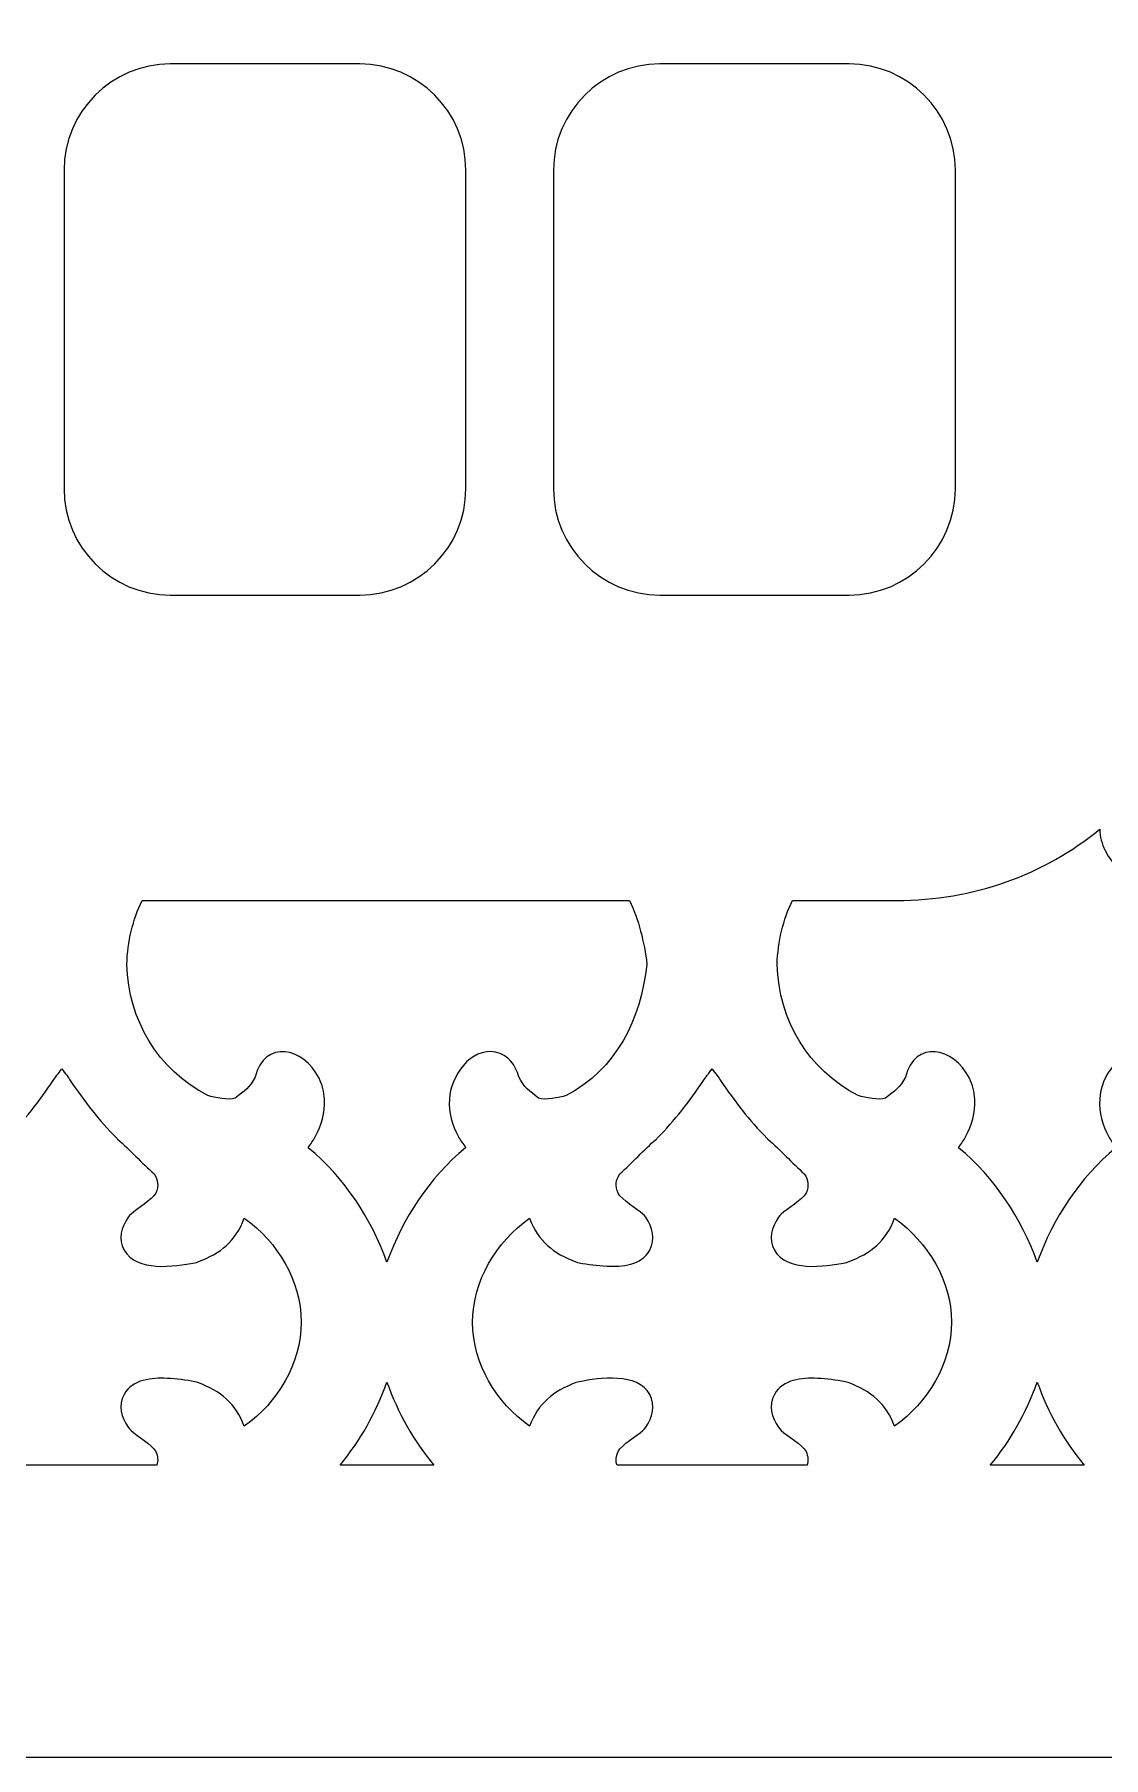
# Model space of a CAD drawing. Header units: centimetres. Extents: x -44 to 44, y -59 to 59.
# Drawn here: x -25.96 to -20.04, y -21.55 to -12.01 of the extents above; entities that cross this region are included whole.
import ezdxf

# ---------------------------------------------------------------- set-up
doc = ezdxf.new("R2010")
doc.units = ezdxf.units.CM
doc.header["$MEASUREMENT"] = 0
doc.layers.add('layer 1', color=7, linetype='Continuous')

msp = doc.modelspace()

# ---------------------------------------------------------------- linework, layer by layer
at = {"layer": 'layer 1', "color": 250, "lineweight": 9}
for points, knots in [([(-16.12309, -21.549), (-16.12309, -21.549), (-15.47685, -21.54941), (-15.47685, -21.54941), (-15.47685, -21.54941), (-15.47685, -21.54941), (-14.94831, -21.54941), (-14.94831, -21.54941), (-14.94831, -21.54941), (-14.94831, -21.54941), (-14.4126, -21.54941), (-14.4126, -21.54941), (-14.4126, -21.54941), (-14.4126, -21.54941), (-14.4126, -20.47798), (-14.4126, -20.47798), (-14.4126, -20.47798), (-14.4126, -20.17528), (-14.65245, -19.9299), (-14.94831, -19.9299), (-14.94831, -19.9299), (-14.94831, -18.03568), (-14.4126, -15.09626), (-14.4126, -14.30505), (-14.4126, -14.30505), (-14.4126, -14.30505), (-14.4126, -12.72236), (-14.4126, -12.72236), (-14.4126, -12.72236), (-14.4126, -11.93115), (-14.94831, -8.99173), (-14.94831, -7.09751), (-14.94831, -7.09751), (-14.65245, -7.09751), (-14.4126, -6.85213), (-14.4126, -6.54943), (-14.4126, -6.54943), (-14.4126, -6.54943), (-14.4126, -5.478), (-14.4126, -5.478), (-14.4126, -5.478), (-14.4126, -5.478), (-15.46206, -4.40655), (-15.46206, -4.40655), (-15.46206, -4.40655), (-15.46206, -4.40655), (-16.12309, -4.40655), (-16.12309, -4.40655), (-16.12309, -4.40655), (-16.12309, -4.40655), (-16.12309, -12.59229), (-16.12309, -12.59229), (-16.12309, -12.59229), (-16.12309, -12.59229), (-16.72309, -12.59229), (-16.72309, -12.59229), (-16.72309, -12.59229), (-16.72309, -12.59229), (-16.72309, -4.40655), (-16.72309, -4.40655), (-16.72309, -4.40655), (-16.72309, -4.40655), (-42.09452, -4.40655), (-42.09452, -4.40655), (-42.09452, -4.40655), (-42.09452, -4.40655), (-42.09452, -12.59229), (-42.09452, -12.59229), (-42.09452, -12.59229), (-42.09452, -12.59229), (-42.69452, -12.59229), (-42.69452, -12.59229), (-42.69452, -12.59229), (-42.69452, -12.59229), (-42.69452, -4.40655), (-42.69452, -4.40655), (-42.69452, -4.40655), (-42.69452, -4.40655), (-43.35555, -4.40655), (-43.35555, -4.40655), (-43.35555, -4.40655), (-43.35555, -4.40655), (-44.40501, -5.478), (-44.40501, -5.478), (-44.40501, -5.478), (-44.40501, -5.478), (-44.40501, -6.54943), (-44.40501, -6.54943), (-44.40501, -6.54943), (-44.40501, -6.85213), (-44.16516, -7.09751), (-43.8693, -7.09751), (-43.8693, -7.09751), (-43.8693, -8.99173), (-44.40501, -11.93115), (-44.40501, -12.72236), (-44.40501, -12.72236), (-44.40501, -12.72236), (-44.40501, -14.30505), (-44.40501, -14.30505), (-44.40501, -14.30505), (-44.40501, -15.09626), (-43.8693, -18.03568), (-43.8693, -19.9299), (-43.8693, -19.9299), (-44.16516, -19.9299), (-44.40501, -20.17528), (-44.40501, -20.47798), (-44.40501, -20.47798), (-44.40501, -20.47798), (-44.40501, -21.54941), (-44.40501, -21.54941), (-44.40501, -21.54941), (-44.40501, -21.54941), (-43.8693, -21.54941), (-43.8693, -21.54941), (-43.8693, -21.54941), (-43.8693, -21.54941), (-43.34076, -21.54941), (-43.34076, -21.54941), (-43.34076, -21.54941), (-43.34076, -21.54941), (-42.69452, -21.549), (-42.69452, -21.549), (-42.69452, -21.549), (-42.69452, -21.549), (-16.12309, -21.549), (-16.12309, -21.549)], [0, 0, 0, 0, 0.030303, 0.030303, 0.030303, 0.030303, 0.0606061, 0.0606061, 0.0606061, 0.0606061, 0.0909091, 0.0909091, 0.0909091, 0.0909091, 0.1212121, 0.1212121, 0.1212121, 0.1212121, 0.1515152, 0.1515152, 0.1515152, 0.1515152, 0.1818182, 0.1818182, 0.1818182, 0.1818182, 0.2121212, 0.2121212, 0.2121212, 0.2121212, 0.2424242, 0.2424242, 0.2424242, 0.2424242, 0.2727273, 0.2727273, 0.2727273, 0.2727273, 0.3030303, 0.3030303, 0.3030303, 0.3030303, 0.3333333, 0.3333333, 0.3333333, 0.3333333, 0.3636364, 0.3636364, 0.3636364, 0.3636364, 0.3939394, 0.3939394, 0.3939394, 0.3939394, 0.4242424, 0.4242424, 0.4242424, 0.4242424, 0.4545455, 0.4545455, 0.4545455, 0.4545455, 0.4848485, 0.4848485, 0.4848485, 0.4848485, 0.5151515, 0.5151515, 0.5151515, 0.5151515, 0.5454545, 0.5454545, 0.5454545, 0.5454545, 0.5757576, 0.5757576, 0.5757576, 0.5757576, 0.6060606, 0.6060606, 0.6060606, 0.6060606, 0.6363636, 0.6363636, 0.6363636, 0.6363636, 0.6666667, 0.6666667, 0.6666667, 0.6666667, 0.6969697, 0.6969697, 0.6969697, 0.6969697, 0.7272727, 0.7272727, 0.7272727, 0.7272727, 0.7575758, 0.7575758, 0.7575758, 0.7575758, 0.7878788, 0.7878788, 0.7878788, 0.7878788, 0.8181818, 0.8181818, 0.8181818, 0.8181818, 0.8484848, 0.8484848, 0.8484848, 0.8484848, 0.8787879, 0.8787879, 0.8787879, 0.8787879, 0.9090909, 0.9090909, 0.9090909, 0.9090909, 0.9393939, 0.9393939, 0.9393939, 0.9393939, 1, 1, 1, 1]), ([(-24.15782, -15.11284), (-24.56351, -15.11284), (-25.20696, -15.11284), (-25.20696, -15.11284), (-25.20696, -15.11284), (-25.20696, -15.11284), (-25.20696, -15.11284), (-25.20696, -15.11284), (-25.20696, -15.11284), (-25.53045, -15.11284), (-25.79511, -14.84818), (-25.79511, -14.52471), (-25.79511, -14.52471), (-25.79511, -14.52471), (-25.79511, -14.52471), (-25.79511, -14.52471), (-25.79511, -14.52471), (-25.79511, -14.52471), (-25.79511, -12.76026), (-25.79511, -12.76026), (-25.79511, -12.76026), (-25.79511, -12.76026), (-25.79511, -12.76026), (-25.79511, -12.76026), (-25.79511, -12.76026), (-25.79511, -12.4368), (-25.53043, -12.17214), (-25.20696, -12.17214), (-25.20696, -12.17214), (-25.20696, -12.17214), (-24.56351, -12.17214), (-24.15782, -12.17214), (-24.15782, -12.17214), (-24.15782, -12.17214), (-24.15782, -12.17214), (-24.15782, -12.17214), (-24.15782, -12.17214), (-23.83436, -12.17214), (-23.56969, -12.4368), (-23.56969, -12.76026), (-23.56969, -12.76026), (-23.56969, -12.76026), (-23.56969, -12.76026), (-23.56969, -12.76026), (-23.56969, -12.76026), (-23.56969, -12.76026), (-23.56969, -14.52471), (-23.56969, -14.52471), (-23.56969, -14.52471), (-23.56969, -14.52471), (-23.56969, -14.52471), (-23.56969, -14.52471), (-23.56969, -14.52471), (-23.56969, -14.84818), (-23.83436, -15.11284), (-24.15782, -15.11284)], [0, 0, 0, 0, 0.0666667, 0.0666667, 0.0666667, 0.0666667, 0.1333333, 0.1333333, 0.1333333, 0.1333333, 0.2, 0.2, 0.2, 0.2, 0.2666667, 0.2666667, 0.2666667, 0.2666667, 0.3333333, 0.3333333, 0.3333333, 0.3333333, 0.4, 0.4, 0.4, 0.4, 0.4666667, 0.4666667, 0.4666667, 0.4666667, 0.5333333, 0.5333333, 0.5333333, 0.5333333, 0.6, 0.6, 0.6, 0.6, 0.6666667, 0.6666667, 0.6666667, 0.6666667, 0.7333333, 0.7333333, 0.7333333, 0.7333333, 0.8, 0.8, 0.8, 0.8, 0.8666667, 0.8666667, 0.8666667, 0.8666667, 1, 1, 1, 1]), ([(-21.44724, -15.11284), (-21.85292, -15.11284), (-22.49636, -15.11284), (-22.49636, -15.11284), (-22.49636, -15.11284), (-22.49636, -15.11284), (-22.49636, -15.11284), (-22.49636, -15.11284), (-22.49636, -15.11284), (-22.81984, -15.11284), (-23.08453, -14.84816), (-23.08453, -14.52471), (-23.08453, -14.52471), (-23.08453, -14.52471), (-23.08453, -14.52471), (-23.08453, -14.52471), (-23.08453, -14.52471), (-23.08453, -14.52471), (-23.08453, -12.76026), (-23.08453, -12.76026), (-23.08453, -12.76026), (-23.08453, -12.76026), (-23.08453, -12.76026), (-23.08453, -12.76026), (-23.08453, -12.76026), (-23.08453, -12.4368), (-22.81984, -12.17214), (-22.49636, -12.17214), (-22.49636, -12.17214), (-22.49636, -12.17214), (-21.85292, -12.17214), (-21.44721, -12.17214), (-21.44721, -12.17214), (-21.44721, -12.17214), (-21.44721, -12.17214), (-21.44721, -12.17214), (-21.44721, -12.17214), (-21.12375, -12.17214), (-20.85909, -12.4368), (-20.85909, -12.76026), (-20.85909, -12.76026), (-20.85909, -12.76026), (-20.85909, -12.76026), (-20.85909, -12.76026), (-20.85909, -12.76026), (-20.85909, -12.76026), (-20.85909, -14.52471), (-20.85909, -14.52471), (-20.85909, -14.52471), (-20.85909, -14.52471), (-20.85909, -14.52471), (-20.85909, -14.52471), (-20.85909, -14.52471), (-20.85909, -14.84816), (-21.12375, -15.11284), (-21.44724, -15.11284)], [0, 0, 0, 0, 0.0666667, 0.0666667, 0.0666667, 0.0666667, 0.1333333, 0.1333333, 0.1333333, 0.1333333, 0.2, 0.2, 0.2, 0.2, 0.2666667, 0.2666667, 0.2666667, 0.2666667, 0.3333333, 0.3333333, 0.3333333, 0.3333333, 0.4, 0.4, 0.4, 0.4, 0.4666667, 0.4666667, 0.4666667, 0.4666667, 0.5333333, 0.5333333, 0.5333333, 0.5333333, 0.6, 0.6, 0.6, 0.6, 0.6666667, 0.6666667, 0.6666667, 0.6666667, 0.7333333, 0.7333333, 0.7333333, 0.7333333, 0.8, 0.8, 0.8, 0.8, 0.8666667, 0.8666667, 0.8666667, 0.8666667, 1, 1, 1, 1]), ([(-20.05916, -16.40921), (-20.36589, -16.66093), (-20.75788, -16.8048), (-21.18341, -16.80399), (-21.18341, -16.80399), (-21.37594, -16.8036), (-21.56848, -16.80343), (-21.76101, -16.80339), (-21.76101, -16.80339), (-21.81298, -16.91113), (-21.84212, -17.03124), (-21.846, -17.15766), (-21.846, -17.15766), (-21.83651, -17.4678), (-21.67494, -17.74011), (-21.39737, -17.88424), (-21.39737, -17.88424), (-21.35916, -17.89466), (-21.28052, -17.91227), (-21.24519, -17.89854), (-21.24519, -17.89854), (-21.19496, -17.85896), (-21.16451, -17.83873), (-21.1356, -17.78139), (-21.1356, -17.78139), (-21.08398, -17.57436), (-20.86678, -17.6136), (-20.78128, -17.78869), (-20.78128, -17.78869), (-20.76371, -17.82471), (-20.75248, -17.86466), (-20.75166, -17.90488), (-20.75166, -17.90488), (-20.74699, -17.97919), (-20.76656, -18.04731), (-20.80215, -18.11216), (-20.80215, -18.11216), (-20.81299, -18.13187), (-20.82786, -18.15259), (-20.84113, -18.17265), (-20.84113, -18.17265), (-20.63766, -18.34356), (-20.49478, -18.55997), (-20.40555, -18.80713), (-20.40555, -18.80713), (-20.31634, -18.55999), (-20.17348, -18.34359), (-19.97001, -18.17267), (-19.97001, -18.17267), (-19.98336, -18.15244), (-19.99817, -18.13181), (-20.00897, -18.11216), (-20.00897, -18.11216), (-20.04459, -18.04729), (-20.06415, -17.97915), (-20.05946, -17.90477), (-20.05946, -17.90477), (-20.05665, -17.77978), (-19.94179, -17.61632), (-19.80386, -17.64386), (-19.80386, -17.64386), (-19.73274, -17.65806), (-19.69247, -17.71562), (-19.67563, -17.78119), (-19.67563, -17.78119), (-19.64668, -17.83869), (-19.61623, -17.85891), (-19.56594, -17.89854), (-19.56594, -17.89854), (-19.53062, -17.91227), (-19.45196, -17.89466), (-19.41377, -17.88424), (-19.41377, -17.88424), (-19.13184, -17.73759), (-19.00198, -17.46249), (-18.96579, -17.15766), (-18.96579, -17.15766), (-19.00198, -16.85284), (-19.13184, -16.57774), (-19.41377, -16.43109), (-19.41377, -16.43109), (-19.45196, -16.42067), (-19.53062, -16.40306), (-19.56596, -16.41675), (-19.56596, -16.41675), (-19.61614, -16.45635), (-19.64661, -16.4766), (-19.67552, -16.53392), (-19.67552, -16.53392), (-19.72716, -16.74096), (-19.94439, -16.70173), (-20.02986, -16.52661), (-20.02986, -16.52661), (-20.04744, -16.49059), (-20.05866, -16.45067), (-20.05946, -16.41045), (-20.05946, -16.41045), (-20.05946, -16.41045), (-20.0595, -16.40949), (-20.0595, -16.40949), (-20.0595, -16.40949), (-20.0595, -16.40949), (-20.05916, -16.40921), (-20.05916, -16.40921)], [0, 0, 0, 0, 0.037037, 0.037037, 0.037037, 0.037037, 0.0740741, 0.0740741, 0.0740741, 0.0740741, 0.1111111, 0.1111111, 0.1111111, 0.1111111, 0.1481481, 0.1481481, 0.1481481, 0.1481481, 0.1851852, 0.1851852, 0.1851852, 0.1851852, 0.2222222, 0.2222222, 0.2222222, 0.2222222, 0.2592593, 0.2592593, 0.2592593, 0.2592593, 0.2962963, 0.2962963, 0.2962963, 0.2962963, 0.3333333, 0.3333333, 0.3333333, 0.3333333, 0.3703704, 0.3703704, 0.3703704, 0.3703704, 0.4074074, 0.4074074, 0.4074074, 0.4074074, 0.4444444, 0.4444444, 0.4444444, 0.4444444, 0.4814815, 0.4814815, 0.4814815, 0.4814815, 0.5185185, 0.5185185, 0.5185185, 0.5185185, 0.5555556, 0.5555556, 0.5555556, 0.5555556, 0.5925926, 0.5925926, 0.5925926, 0.5925926, 0.6296296, 0.6296296, 0.6296296, 0.6296296, 0.6666667, 0.6666667, 0.6666667, 0.6666667, 0.7037037, 0.7037037, 0.7037037, 0.7037037, 0.7407407, 0.7407407, 0.7407407, 0.7407407, 0.7777778, 0.7777778, 0.7777778, 0.7777778, 0.8148148, 0.8148148, 0.8148148, 0.8148148, 0.8518519, 0.8518519, 0.8518519, 0.8518519, 0.8888889, 0.8888889, 0.8888889, 0.8888889, 0.9259259, 0.9259259, 0.9259259, 0.9259259, 1, 1, 1, 1]), ([(-22.66326, -16.80371), (-22.88447, -16.80384), (-23.10566, -16.80399), (-23.3271, -16.80399), (-23.3271, -16.80399), (-24.00557, -16.80399), (-24.68404, -16.80272), (-25.36251, -16.80379), (-25.36251, -16.80379), (-25.41435, -16.91141), (-25.44345, -17.03141), (-25.44731, -17.15766), (-25.44731, -17.15766), (-25.43781, -17.4678), (-25.27624, -17.74011), (-24.99868, -17.88424), (-24.99868, -17.88424), (-24.96047, -17.89466), (-24.88183, -17.91227), (-24.84647, -17.89854), (-24.84647, -17.89854), (-24.79624, -17.85894), (-24.76581, -17.83873), (-24.73691, -17.78139), (-24.73691, -17.78139), (-24.68526, -17.57436), (-24.46806, -17.61362), (-24.38256, -17.78869), (-24.38256, -17.78869), (-24.36499, -17.82471), (-24.35376, -17.86466), (-24.35295, -17.90488), (-24.35295, -17.90488), (-24.3483, -17.97921), (-24.36786, -18.04731), (-24.40348, -18.11216), (-24.40348, -18.11216), (-24.4143, -18.13187), (-24.42917, -18.15257), (-24.44244, -18.17263), (-24.44244, -18.17263), (-24.23897, -18.34356), (-24.09609, -18.55997), (-24.00686, -18.80713), (-24.00686, -18.80713), (-23.91765, -18.55999), (-23.77479, -18.34359), (-23.57134, -18.17269), (-23.57134, -18.17269), (-23.58467, -18.15246), (-23.59948, -18.13183), (-23.61028, -18.11214), (-23.61028, -18.11214), (-23.64589, -18.04727), (-23.66546, -17.97913), (-23.66076, -17.90477), (-23.66076, -17.90477), (-23.65794, -17.77978), (-23.5431, -17.61634), (-23.40516, -17.64386), (-23.40516, -17.64386), (-23.33404, -17.65806), (-23.29378, -17.71562), (-23.27694, -17.78119), (-23.27694, -17.78119), (-23.24799, -17.83869), (-23.21751, -17.85891), (-23.16722, -17.89854), (-23.16722, -17.89854), (-23.13191, -17.91227), (-23.05326, -17.89466), (-23.01508, -17.88424), (-23.01508, -17.88424), (-22.73312, -17.73759), (-22.60329, -17.46249), (-22.56709, -17.15766), (-22.56709, -17.15766), (-22.58196, -17.03237), (-22.61269, -16.91209), (-22.66326, -16.80371)], [0, 0, 0, 0, 0.047619, 0.047619, 0.047619, 0.047619, 0.0952381, 0.0952381, 0.0952381, 0.0952381, 0.1428571, 0.1428571, 0.1428571, 0.1428571, 0.1904762, 0.1904762, 0.1904762, 0.1904762, 0.2380952, 0.2380952, 0.2380952, 0.2380952, 0.2857143, 0.2857143, 0.2857143, 0.2857143, 0.3333333, 0.3333333, 0.3333333, 0.3333333, 0.3809524, 0.3809524, 0.3809524, 0.3809524, 0.4285714, 0.4285714, 0.4285714, 0.4285714, 0.4761905, 0.4761905, 0.4761905, 0.4761905, 0.5238095, 0.5238095, 0.5238095, 0.5238095, 0.5714286, 0.5714286, 0.5714286, 0.5714286, 0.6190476, 0.6190476, 0.6190476, 0.6190476, 0.6666667, 0.6666667, 0.6666667, 0.6666667, 0.7142857, 0.7142857, 0.7142857, 0.7142857, 0.7619048, 0.7619048, 0.7619048, 0.7619048, 0.8095238, 0.8095238, 0.8095238, 0.8095238, 0.8571429, 0.8571429, 0.8571429, 0.8571429, 0.9047619, 0.9047619, 0.9047619, 0.9047619, 1, 1, 1, 1]), ([(-26.33404, -19.9299), (-26.33404, -19.9299), (-25.28098, -19.9299), (-25.28098, -19.9299), (-25.28098, -19.9299), (-25.27318, -19.90607), (-25.27534, -19.88226), (-25.28709, -19.85409), (-25.28709, -19.85409), (-25.30736, -19.81663), (-25.39056, -19.76906), (-25.42416, -19.73852), (-25.42416, -19.73852), (-25.42416, -19.73852), (-25.43321, -19.73029), (-25.43321, -19.73029), (-25.43321, -19.73029), (-25.43321, -19.73029), (-25.44017, -19.72024), (-25.44017, -19.72024), (-25.44017, -19.72024), (-25.47778, -19.66601), (-25.49612, -19.59988), (-25.46226, -19.53846), (-25.46226, -19.53846), (-25.41587, -19.45427), (-25.30886, -19.44619), (-25.2237, -19.45007), (-25.2237, -19.45007), (-25.17311, -19.45236), (-25.12046, -19.45916), (-25.07064, -19.46874), (-25.07064, -19.46874), (-25.07064, -19.46874), (-25.06172, -19.47045), (-25.06172, -19.47045), (-25.06172, -19.47045), (-25.06172, -19.47045), (-25.05321, -19.47364), (-25.05321, -19.47364), (-25.05321, -19.47364), (-24.92676, -19.52113), (-24.84551, -19.58784), (-24.79671, -19.71489), (-24.79671, -19.71489), (-24.61059, -19.58164), (-24.48362, -19.37156), (-24.48137, -19.13826), (-24.48137, -19.13826), (-24.48362, -18.90681), (-24.61056, -18.6969), (-24.79671, -18.5637), (-24.79671, -18.5637), (-24.84553, -18.69073), (-24.92679, -18.75746), (-25.05324, -18.80492), (-25.05324, -18.80492), (-25.05324, -18.80492), (-25.06176, -18.80811), (-25.06176, -18.80811), (-25.06176, -18.80811), (-25.06176, -18.80811), (-25.0707, -18.80983), (-25.0707, -18.80983), (-25.0707, -18.80983), (-25.18455, -18.83169), (-25.39545, -18.86134), (-25.46226, -18.7401), (-25.46226, -18.7401), (-25.49612, -18.67869), (-25.47778, -18.61256), (-25.44017, -18.55832), (-25.44017, -18.55832), (-25.44017, -18.55832), (-25.43321, -18.54827), (-25.43321, -18.54827), (-25.43321, -18.54827), (-25.43321, -18.54827), (-25.42416, -18.54004), (-25.42416, -18.54004), (-25.42416, -18.54004), (-25.39056, -18.50951), (-25.30736, -18.46194), (-25.28709, -18.42448), (-25.28709, -18.42448), (-25.27029, -18.38415), (-25.27307, -18.35276), (-25.29673, -18.31744), (-25.29673, -18.31744), (-25.36605, -18.25498), (-25.42894, -18.18673), (-25.49876, -18.12493), (-25.49876, -18.12493), (-25.49876, -18.12493), (-25.50116, -18.12281), (-25.50116, -18.12281), (-25.50116, -18.12281), (-25.50116, -18.12281), (-25.50343, -18.12054), (-25.50343, -18.12054), (-25.50343, -18.12054), (-25.60232, -18.02184), (-25.68152, -17.91546), (-25.7604, -17.80086), (-25.7604, -17.80086), (-25.76878, -17.78867), (-25.78993, -17.75762), (-25.8075, -17.73688), (-25.8075, -17.73688), (-25.82507, -17.75762), (-25.84624, -17.78869), (-25.85464, -17.80089), (-25.85464, -17.80089), (-25.93354, -17.91546), (-26.0127, -18.02184), (-26.11159, -18.12054), (-26.11159, -18.12054), (-26.11159, -18.12054), (-26.11386, -18.12281), (-26.11386, -18.12281), (-26.11386, -18.12281), (-26.11386, -18.12281), (-26.11626, -18.12493), (-26.11626, -18.12493), (-26.11626, -18.12493), (-26.18608, -18.18673), (-26.24897, -18.25498), (-26.31829, -18.31744), (-26.31829, -18.31744), (-26.34195, -18.35276), (-26.34476, -18.38415), (-26.32794, -18.42448), (-26.32794, -18.42448), (-26.30771, -18.46191), (-26.22446, -18.50953), (-26.19086, -18.54004), (-26.19086, -18.54004), (-26.19086, -18.54004), (-26.18181, -18.54827), (-26.18181, -18.54827), (-26.18181, -18.54827), (-26.18181, -18.54827), (-26.17485, -18.55832), (-26.17485, -18.55832), (-26.17485, -18.55832), (-26.13724, -18.61256), (-26.1189, -18.67869), (-26.15276, -18.7401), (-26.15276, -18.7401), (-26.19915, -18.82429), (-26.30616, -18.83235), (-26.39132, -18.82849), (-26.39132, -18.82849), (-26.44194, -18.82618), (-26.49448, -18.81941), (-26.54432, -18.80983), (-26.54432, -18.80983), (-26.54432, -18.80983), (-26.55326, -18.80811), (-26.55326, -18.80811), (-26.55326, -18.80811), (-26.55326, -18.80811), (-26.56179, -18.80492), (-26.56179, -18.80492), (-26.56179, -18.80492), (-26.68826, -18.75746), (-26.76949, -18.69073), (-26.81831, -18.56368), (-26.81831, -18.56368), (-27.00446, -18.69692), (-27.1314, -18.90703), (-27.13365, -19.14032), (-27.13365, -19.14032), (-27.1314, -19.37175), (-27.00443, -19.58166), (-26.81831, -19.71489), (-26.81831, -19.71489), (-26.76949, -19.58786), (-26.68826, -19.52113), (-26.56181, -19.47364), (-26.56181, -19.47364), (-26.56181, -19.47364), (-26.5533, -19.47045), (-26.5533, -19.47045), (-26.5533, -19.47045), (-26.5533, -19.47045), (-26.54439, -19.46874), (-26.54439, -19.46874), (-26.54439, -19.46874), (-26.43056, -19.44684), (-26.21957, -19.41724), (-26.15276, -19.53846), (-26.15276, -19.53846), (-26.1189, -19.59988), (-26.13724, -19.66601), (-26.17485, -19.72024), (-26.17485, -19.72024), (-26.17485, -19.72024), (-26.18181, -19.73029), (-26.18181, -19.73029), (-26.18181, -19.73029), (-26.18181, -19.73029), (-26.19086, -19.73852), (-26.19086, -19.73852), (-26.19086, -19.73852), (-26.22446, -19.76904), (-26.30771, -19.81665), (-26.32794, -19.85409), (-26.32794, -19.85409), (-26.33968, -19.88226), (-26.34186, -19.90607), (-26.33404, -19.9299)], [0, 0, 0, 0, 0.0185185, 0.0185185, 0.0185185, 0.0185185, 0.037037, 0.037037, 0.037037, 0.037037, 0.0555556, 0.0555556, 0.0555556, 0.0555556, 0.0740741, 0.0740741, 0.0740741, 0.0740741, 0.0925926, 0.0925926, 0.0925926, 0.0925926, 0.1111111, 0.1111111, 0.1111111, 0.1111111, 0.1296296, 0.1296296, 0.1296296, 0.1296296, 0.1481481, 0.1481481, 0.1481481, 0.1481481, 0.1666667, 0.1666667, 0.1666667, 0.1666667, 0.1851852, 0.1851852, 0.1851852, 0.1851852, 0.2037037, 0.2037037, 0.2037037, 0.2037037, 0.2222222, 0.2222222, 0.2222222, 0.2222222, 0.2407407, 0.2407407, 0.2407407, 0.2407407, 0.2592593, 0.2592593, 0.2592593, 0.2592593, 0.2777778, 0.2777778, 0.2777778, 0.2777778, 0.2962963, 0.2962963, 0.2962963, 0.2962963, 0.3148148, 0.3148148, 0.3148148, 0.3148148, 0.3333333, 0.3333333, 0.3333333, 0.3333333, 0.3518519, 0.3518519, 0.3518519, 0.3518519, 0.3703704, 0.3703704, 0.3703704, 0.3703704, 0.3888889, 0.3888889, 0.3888889, 0.3888889, 0.4074074, 0.4074074, 0.4074074, 0.4074074, 0.4259259, 0.4259259, 0.4259259, 0.4259259, 0.4444444, 0.4444444, 0.4444444, 0.4444444, 0.462963, 0.462963, 0.462963, 0.462963, 0.4814815, 0.4814815, 0.4814815, 0.4814815, 0.5, 0.5, 0.5, 0.5, 0.5185185, 0.5185185, 0.5185185, 0.5185185, 0.537037, 0.537037, 0.537037, 0.537037, 0.5555556, 0.5555556, 0.5555556, 0.5555556, 0.5740741, 0.5740741, 0.5740741, 0.5740741, 0.5925926, 0.5925926, 0.5925926, 0.5925926, 0.6111111, 0.6111111, 0.6111111, 0.6111111, 0.6296296, 0.6296296, 0.6296296, 0.6296296, 0.6481481, 0.6481481, 0.6481481, 0.6481481, 0.6666667, 0.6666667, 0.6666667, 0.6666667, 0.6851852, 0.6851852, 0.6851852, 0.6851852, 0.7037037, 0.7037037, 0.7037037, 0.7037037, 0.7222222, 0.7222222, 0.7222222, 0.7222222, 0.7407407, 0.7407407, 0.7407407, 0.7407407, 0.7592593, 0.7592593, 0.7592593, 0.7592593, 0.7777778, 0.7777778, 0.7777778, 0.7777778, 0.7962963, 0.7962963, 0.7962963, 0.7962963, 0.8148148, 0.8148148, 0.8148148, 0.8148148, 0.8333333, 0.8333333, 0.8333333, 0.8333333, 0.8518519, 0.8518519, 0.8518519, 0.8518519, 0.8703704, 0.8703704, 0.8703704, 0.8703704, 0.8888889, 0.8888889, 0.8888889, 0.8888889, 0.9074074, 0.9074074, 0.9074074, 0.9074074, 0.9259259, 0.9259259, 0.9259259, 0.9259259, 0.9444444, 0.9444444, 0.9444444, 0.9444444, 0.962963, 0.962963, 0.962963, 0.962963, 1, 1, 1, 1]), ([(-22.73274, -19.9299), (-22.73274, -19.9299), (-21.67967, -19.9299), (-21.67967, -19.9299), (-21.67967, -19.9299), (-21.67187, -19.90607), (-21.67406, -19.88226), (-21.6858, -19.85409), (-21.6858, -19.85409), (-21.70603, -19.81665), (-21.78928, -19.76904), (-21.82288, -19.7385), (-21.82288, -19.7385), (-21.82288, -19.7385), (-21.83192, -19.73029), (-21.83192, -19.73029), (-21.83192, -19.73029), (-21.83192, -19.73029), (-21.83886, -19.72024), (-21.83886, -19.72024), (-21.83886, -19.72024), (-21.87647, -19.66601), (-21.89481, -19.59988), (-21.86096, -19.53846), (-21.86096, -19.53846), (-21.81456, -19.45427), (-21.70755, -19.44619), (-21.62239, -19.45007), (-21.62239, -19.45007), (-21.5718, -19.45239), (-21.51917, -19.45916), (-21.46935, -19.46874), (-21.46935, -19.46874), (-21.46935, -19.46874), (-21.46041, -19.47045), (-21.46041, -19.47045), (-21.46041, -19.47045), (-21.46041, -19.47045), (-21.45191, -19.47364), (-21.45191, -19.47364), (-21.45191, -19.47364), (-21.32546, -19.52113), (-21.24424, -19.58784), (-21.19541, -19.71489), (-21.19541, -19.71489), (-21.0093, -19.58162), (-20.88231, -19.37156), (-20.88006, -19.13826), (-20.88006, -19.13826), (-20.88231, -18.90684), (-21.00928, -18.6969), (-21.19541, -18.5637), (-21.19541, -18.5637), (-21.24424, -18.69073), (-21.32546, -18.75746), (-21.45193, -18.80492), (-21.45193, -18.80492), (-21.45193, -18.80492), (-21.46046, -18.80814), (-21.46046, -18.80814), (-21.46046, -18.80814), (-21.46046, -18.80814), (-21.46941, -18.80985), (-21.46941, -18.80985), (-21.46941, -18.80985), (-21.58324, -18.83166), (-21.79412, -18.86136), (-21.86096, -18.7401), (-21.86096, -18.7401), (-21.89481, -18.67869), (-21.87647, -18.61256), (-21.83886, -18.55832), (-21.83886, -18.55832), (-21.83886, -18.55832), (-21.83192, -18.54827), (-21.83192, -18.54827), (-21.83192, -18.54827), (-21.83192, -18.54827), (-21.82288, -18.54006), (-21.82288, -18.54006), (-21.82288, -18.54006), (-21.78928, -18.50953), (-21.70603, -18.46191), (-21.6858, -18.42448), (-21.6858, -18.42448), (-21.66898, -18.38415), (-21.67176, -18.35276), (-21.69542, -18.31744), (-21.69542, -18.31744), (-21.76474, -18.25498), (-21.82764, -18.18673), (-21.89745, -18.12493), (-21.89745, -18.12493), (-21.89745, -18.12493), (-21.89985, -18.12281), (-21.89985, -18.12281), (-21.89985, -18.12281), (-21.89985, -18.12281), (-21.90212, -18.12054), (-21.90212, -18.12054), (-21.90212, -18.12054), (-22.00101, -18.02184), (-22.08019, -17.91546), (-22.15907, -17.80086), (-22.15907, -17.80086), (-22.16747, -17.78869), (-22.18864, -17.7576), (-22.20621, -17.73688), (-22.20621, -17.73688), (-22.22379, -17.7576), (-22.24494, -17.78869), (-22.25331, -17.80086), (-22.25331, -17.80086), (-22.33219, -17.91546), (-22.41139, -18.02184), (-22.51029, -18.12054), (-22.51029, -18.12054), (-22.51029, -18.12054), (-22.51256, -18.12281), (-22.51256, -18.12281), (-22.51256, -18.12281), (-22.51256, -18.12281), (-22.51496, -18.12493), (-22.51496, -18.12493), (-22.51496, -18.12493), (-22.58477, -18.18673), (-22.64769, -18.25496), (-22.71701, -18.31742), (-22.71701, -18.31742), (-22.74064, -18.35274), (-22.74345, -18.38415), (-22.72663, -18.42448), (-22.72663, -18.42448), (-22.7064, -18.46191), (-22.62315, -18.50953), (-22.58955, -18.54004), (-22.58955, -18.54004), (-22.58955, -18.54004), (-22.58051, -18.54827), (-22.58051, -18.54827), (-22.58051, -18.54827), (-22.58051, -18.54827), (-22.57354, -18.55832), (-22.57354, -18.55832), (-22.57354, -18.55832), (-22.53594, -18.61256), (-22.51759, -18.67869), (-22.55145, -18.7401), (-22.55145, -18.7401), (-22.59784, -18.82429), (-22.70486, -18.83235), (-22.79001, -18.82849), (-22.79001, -18.82849), (-22.84063, -18.82618), (-22.89317, -18.81941), (-22.94301, -18.80983), (-22.94301, -18.80983), (-22.94301, -18.80983), (-22.95195, -18.80811), (-22.95195, -18.80811), (-22.95195, -18.80811), (-22.95195, -18.80811), (-22.96048, -18.80492), (-22.96048, -18.80492), (-22.96048, -18.80492), (-23.08695, -18.75746), (-23.16819, -18.69073), (-23.21702, -18.56368), (-23.21702, -18.56368), (-23.40315, -18.69692), (-23.53014, -18.90703), (-23.53239, -19.14032), (-23.53239, -19.14032), (-23.53014, -19.37175), (-23.40315, -19.58166), (-23.21702, -19.71489), (-23.21702, -19.71489), (-23.16819, -19.58784), (-23.08695, -19.52113), (-22.96048, -19.47364), (-22.96048, -19.47364), (-22.96048, -19.47364), (-22.95199, -19.47045), (-22.95199, -19.47045), (-22.95199, -19.47045), (-22.95199, -19.47045), (-22.94308, -19.46874), (-22.94308, -19.46874), (-22.94308, -19.46874), (-22.82925, -19.44684), (-22.61826, -19.41724), (-22.55145, -19.53846), (-22.55145, -19.53846), (-22.51759, -19.59988), (-22.53594, -19.66601), (-22.57354, -19.72024), (-22.57354, -19.72024), (-22.57354, -19.72024), (-22.58051, -19.73029), (-22.58051, -19.73029), (-22.58051, -19.73029), (-22.58051, -19.73029), (-22.58955, -19.73852), (-22.58955, -19.73852), (-22.58955, -19.73852), (-22.62315, -19.76904), (-22.7064, -19.81665), (-22.72663, -19.85409), (-22.72663, -19.85409), (-22.73837, -19.88226), (-22.74056, -19.90607), (-22.73274, -19.9299)], [0, 0, 0, 0, 0.0185185, 0.0185185, 0.0185185, 0.0185185, 0.037037, 0.037037, 0.037037, 0.037037, 0.0555556, 0.0555556, 0.0555556, 0.0555556, 0.0740741, 0.0740741, 0.0740741, 0.0740741, 0.0925926, 0.0925926, 0.0925926, 0.0925926, 0.1111111, 0.1111111, 0.1111111, 0.1111111, 0.1296296, 0.1296296, 0.1296296, 0.1296296, 0.1481481, 0.1481481, 0.1481481, 0.1481481, 0.1666667, 0.1666667, 0.1666667, 0.1666667, 0.1851852, 0.1851852, 0.1851852, 0.1851852, 0.2037037, 0.2037037, 0.2037037, 0.2037037, 0.2222222, 0.2222222, 0.2222222, 0.2222222, 0.2407407, 0.2407407, 0.2407407, 0.2407407, 0.2592593, 0.2592593, 0.2592593, 0.2592593, 0.2777778, 0.2777778, 0.2777778, 0.2777778, 0.2962963, 0.2962963, 0.2962963, 0.2962963, 0.3148148, 0.3148148, 0.3148148, 0.3148148, 0.3333333, 0.3333333, 0.3333333, 0.3333333, 0.3518519, 0.3518519, 0.3518519, 0.3518519, 0.3703704, 0.3703704, 0.3703704, 0.3703704, 0.3888889, 0.3888889, 0.3888889, 0.3888889, 0.4074074, 0.4074074, 0.4074074, 0.4074074, 0.4259259, 0.4259259, 0.4259259, 0.4259259, 0.4444444, 0.4444444, 0.4444444, 0.4444444, 0.462963, 0.462963, 0.462963, 0.462963, 0.4814815, 0.4814815, 0.4814815, 0.4814815, 0.5, 0.5, 0.5, 0.5, 0.5185185, 0.5185185, 0.5185185, 0.5185185, 0.537037, 0.537037, 0.537037, 0.537037, 0.5555556, 0.5555556, 0.5555556, 0.5555556, 0.5740741, 0.5740741, 0.5740741, 0.5740741, 0.5925926, 0.5925926, 0.5925926, 0.5925926, 0.6111111, 0.6111111, 0.6111111, 0.6111111, 0.6296296, 0.6296296, 0.6296296, 0.6296296, 0.6481481, 0.6481481, 0.6481481, 0.6481481, 0.6666667, 0.6666667, 0.6666667, 0.6666667, 0.6851852, 0.6851852, 0.6851852, 0.6851852, 0.7037037, 0.7037037, 0.7037037, 0.7037037, 0.7222222, 0.7222222, 0.7222222, 0.7222222, 0.7407407, 0.7407407, 0.7407407, 0.7407407, 0.7592593, 0.7592593, 0.7592593, 0.7592593, 0.7777778, 0.7777778, 0.7777778, 0.7777778, 0.7962963, 0.7962963, 0.7962963, 0.7962963, 0.8148148, 0.8148148, 0.8148148, 0.8148148, 0.8333333, 0.8333333, 0.8333333, 0.8333333, 0.8518519, 0.8518519, 0.8518519, 0.8518519, 0.8703704, 0.8703704, 0.8703704, 0.8703704, 0.8888889, 0.8888889, 0.8888889, 0.8888889, 0.9074074, 0.9074074, 0.9074074, 0.9074074, 0.9259259, 0.9259259, 0.9259259, 0.9259259, 0.9444444, 0.9444444, 0.9444444, 0.9444444, 0.962963, 0.962963, 0.962963, 0.962963, 1, 1, 1, 1]), ([(-24.26679, -19.9299), (-24.26679, -19.9299), (-23.74691, -19.9299), (-23.74691, -19.9299), (-23.74691, -19.9299), (-23.86011, -19.79441), (-23.94602, -19.63999), (-24.00686, -19.47141), (-24.00686, -19.47141), (-24.06771, -19.63999), (-24.15358, -19.79441), (-24.26679, -19.9299)], [0, 0, 0, 0, 0.25, 0.25, 0.25, 0.25, 0.5, 0.5, 0.5, 0.5, 1, 1, 1, 1]), ([(-20.6655, -19.9299), (-20.6655, -19.9299), (-20.1456, -19.9299), (-20.1456, -19.9299), (-20.1456, -19.9299), (-20.25883, -19.79441), (-20.34471, -19.63999), (-20.40555, -19.47141), (-20.40555, -19.47141), (-20.46641, -19.63999), (-20.55227, -19.79441), (-20.6655, -19.9299)], [0, 0, 0, 0, 0.25, 0.25, 0.25, 0.25, 0.5, 0.5, 0.5, 0.5, 1, 1, 1, 1])]:
    msp.add_open_spline(points, degree=3, knots=knots, dxfattribs=at)

doc.saveas('drawing.dxf')
